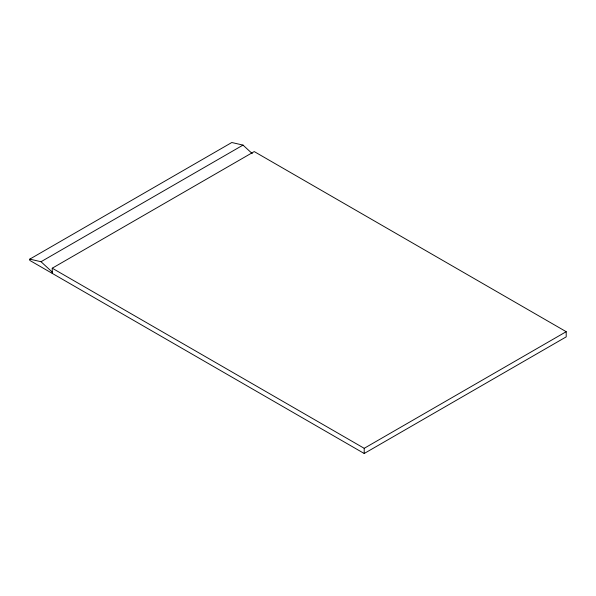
<?xml version="1.0" encoding="UTF-8"?>
<svg xmlns="http://www.w3.org/2000/svg" width="596" height="596" viewBox="0 0 596 596"><rect width="100%" height="100%" fill="white"/><g stroke="black" fill="none" stroke-linecap="round" stroke-linejoin="round"><path stroke-width="0.89" d="M52.247 273.378L52.247 268.2L254.239 151.578L566.2 331.689L566.2 336.874L364.208 453.489L29.8 260.422L29.8 259.126L231.792 142.511L243.012 145.096L252.257 153.634M29.8 259.126L41.02 261.719L243.012 145.096M52.247 268.2L364.208 448.311L566.2 331.689M41.02 261.719L52.247 272.081M364.208 448.311L364.208 453.489"/></g></svg>
